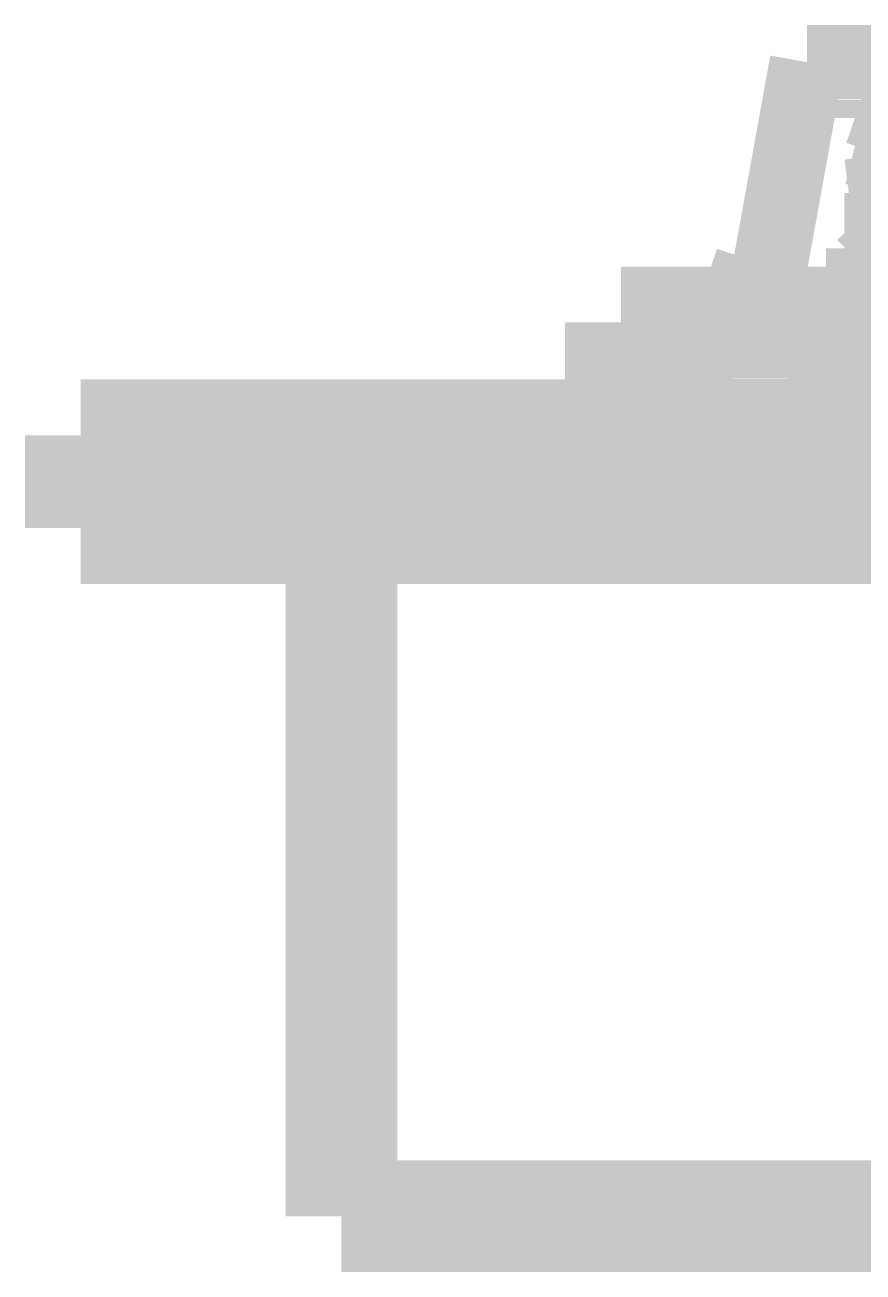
# Model space of a CAD drawing. Extents: x 0.1 to 11.6, y 0.3 to 16.2.
# Drawn here: x 8.0166 to 8.0917, y 13.2617 to 13.3733 of the extents above; entities that cross this region are included whole.
import ezdxf

# ---------------------------------------------------------------- set-up
doc = ezdxf.new("R2010")
doc.units = 0
doc.header["$MEASUREMENT"] = 0

msp = doc.modelspace()

# ---------------------------------------------------------------- linework, layer by layer
at = {"color": 0}
for points, const_width in [([(8.08664, 13.37), (8.08333, 13.3517)], 0.00667), ([(8.08832, 13.37), (8.08664, 13.37)], 0.00667), ([(8.12001, 13.37), (8.08832, 13.37)], 0.00667), ([(8.09332, 13.37), (8.09169, 13.3666)], 0.00667), ([(8.12001, 13.3666), (8.09169, 13.3666)], 0.00667), ([(8.09169, 13.3666), (8.09169, 13.365)], 0.00667), ([(8.095, 13.3666), (8.09332, 13.3617)], 0.00667), ([(8.12001, 13.365), (8.09169, 13.365)], 0.00667), ([(8.095, 13.365), (8.09332, 13.3583)], 0.00667), ([(8.09332, 13.3617), (8.095, 13.3483)], 0.00667), ([(8.09332, 13.3583), (8.09332, 13.3533)], 0.00667), ([(8.08333, 13.3517), (8.08165, 13.3467)], 0.01), ([(8.09332, 13.3533), (8.09169, 13.3517)], 0.00667), ([(8.095, 13.3533), (8.09332, 13.3533)], 0.00667), ([(8.09169, 13.3517), (8.09169, 13.35), (8.09, 13.35), (8.09169, 13.35), (8.09169, 13.3483)], 0.00667), ([(8.06999, 13.3467), (8.06999, 13.345)], 0.01), ([(8.06999, 13.3467), (8.095, 13.3467)], 0.01), ([(8.08165, 13.3467), (8.08333, 13.3467)], 0.01), ([(8.095, 13.3467), (8.09169, 13.3483)], 0.00667), ([(8.095, 13.3467), (8.10835, 13.3467)], 0.01), ([(8.06999, 13.345), (8.06999, 13.3333)], 0.01), ([(8.07667, 13.3467), (8.07667, 13.3333)], 0.00667), ([(8.07835, 13.345), (8.08003, 13.345), (8.08165, 13.345), (8.08165, 13.3467)], 0.00667), ([(8.18164, 13.345), (8.08501, 13.345)], 0.01), ([(8.08832, 13.3467), (8.08832, 13.345), (8.08664, 13.345)], 0.00667), ([(8.09332, 13.3333), (8.09332, 13.3467)], 0.00667), ([(8.07497, 13.345), (8.06999, 13.345)], 0.00667), ([(8.08501, 13.345), (8.07497, 13.345)], 0.00667), ([(8.095, 13.345), (8.08832, 13.3383)], 0.00667), ([(8.02165, 13.3366), (8.02165, 13.3283)], 0.01), ([(8.02165, 13.3366), (8.09999, 13.3366)], 0.01), ([(8.07667, 13.3383), (8.07667, 13.3333)], 0.00667), ([(8.07667, 13.3383), (8.08165, 13.3383)], 0.00667), ([(8.08165, 13.3383), (8.08832, 13.3383)], 0.00667), ([(8.10335, 13.3383), (8.08832, 13.3383)], 0.00667), ([(8.08832, 13.3383), (8.08832, 13.335)], 0.00667), ([(8.03168, 13.3366), (8.03168, 13.3283)], 0.00667), ([(8.04335, 13.3283), (8.04335, 13.3366)], 0.00667), ([(8.05333, 13.3366), (8.05333, 13.3283)], 0.00667), ([(8.05832, 13.3366), (8.05832, 13.3283)], 0.00667), ([(8.06, 13.3366), (8.06, 13.3283)], 0.00667), ([(8.06999, 13.3283), (8.06999, 13.3366)], 0.00667), ([(8.07167, 13.3283), (8.07167, 13.3366)], 0.00667), ([(8.04497, 13.3333), (8.24669, 13.3333)], 0.01), ([(8.04497, 13.3217), (8.04497, 13.3333)], 0.01), ([(8.10335, 13.335), (8.08664, 13.335)], 0.00667), ([(8.08664, 13.335), (8.08664, 13.3333)], 0.00667), ([(8.07667, 13.3283), (8.07667, 13.3333)], 0.00667), ([(8.09332, 13.3283), (8.09332, 13.3333)], 0.00667), ([(8.02165, 13.3283), (8.09999, 13.3283)], 0.01), ([(8.10499, 13.3283), (8.04497, 13.3283)], 0.00667), ([(8.04497, 13.3217), (8.04497, 13.2667)], 0.01), ([(8.04497, 13.2667), (8.24669, 13.2667)], 0.01)]:
    msp.add_lwpolyline(points, dxfattribs=dict(at, const_width=const_width))

doc.saveas('drawing.dxf')
